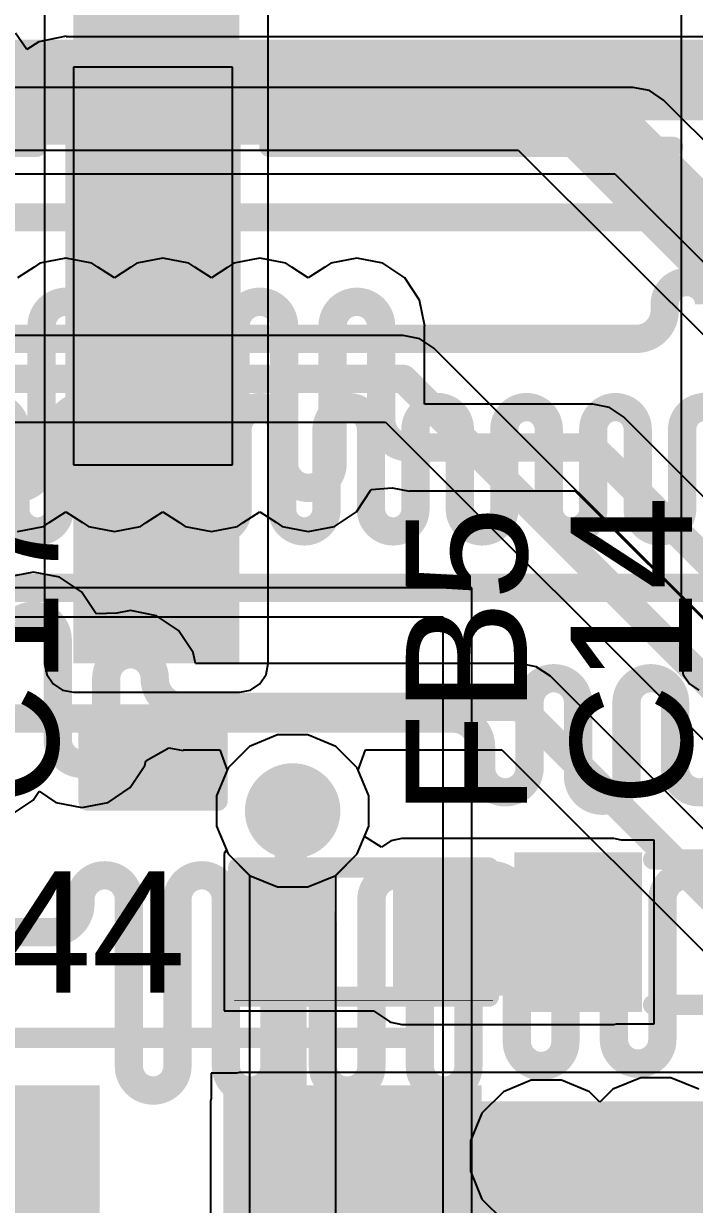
# Model space of a CAD drawing. Header units: inches. Extents: x -3 to 128, y -12 to 41.
# Drawn here: x 83.27 to 87.49, y 27.56 to 34.99 of the extents above; entities that cross this region are included whole.
import ezdxf

# ---------------------------------------------------------------- set-up
doc = ezdxf.new("R2010")
doc.units = ezdxf.units.IN
for name, color, linetype in [('Bottom Layer', 5, 'Continuous'), ('Layer 1', 16, 'Continuous'), ('Layer 2', 76, 'Continuous'), ('Top Layer', 1, 'Continuous'), ('Top Overlay', 2, 'Continuous'), ('Top Paste', 8, 'Continuous'), ('Top Solder', 216, 'Continuous'), ('Via Holes', 16, 'Continuous')]:
    doc.layers.add(name, color=color, linetype=linetype)
doc.styles.add('Arial', font='', dxfattribs={"height": 0.2})
doc.styles.get('Arial').set_extended_font_data('Arial')

msp = doc.modelspace()

# ---------------------------------------------------------------- hatches: boundary and pattern name
at = {"layer": 'Bottom Layer'}
h = msp.add_hatch(color=5, dxfattribs=at)
edge = h.paths.add_edge_path()
edge.add_arc((84.9623, 30.0347), 0.3, 0, 360)
h = msp.add_hatch(color=5, dxfattribs=at)
edge = h.paths.add_edge_path()
edge.add_arc((86.5573, 27.8638), 0.3, 0, 360)
h = msp.add_hatch(color=5, dxfattribs=at)
edge = h.paths.add_edge_path()
edge.add_arc((87.2452, 27.8787), 0.3, 0, 360)
at = {"layer": 'Layer 1'}
h = msp.add_hatch(color=16, dxfattribs=at)
edge = h.paths.add_edge_path()
edge.add_arc((84.9623, 30.0347), 0.3, 0, 360)
h = msp.add_hatch(color=16, dxfattribs=at)
edge = h.paths.add_edge_path()
edge.add_arc((86.5573, 27.8638), 0.3, 0, 360)
h = msp.add_hatch(color=16, dxfattribs=at)
edge = h.paths.add_edge_path()
edge.add_arc((87.2452, 27.8787), 0.3, 0, 360)
at = {"layer": 'Layer 2'}
h = msp.add_hatch(color=76, dxfattribs=at)
edge = h.paths.add_edge_path()
edge.add_arc((84.9623, 30.0347), 0.3, 0, 360)
h = msp.add_hatch(color=76, dxfattribs=at)
edge = h.paths.add_edge_path()
edge.add_arc((86.5573, 27.8638), 0.3, 0, 360)
h = msp.add_hatch(color=76, dxfattribs=at)
edge = h.paths.add_edge_path()
edge.add_arc((87.2452, 27.8787), 0.3, 0, 360)
at = {"layer": 'Top Layer'}
for points in [[(83.5847, 30.9624), (84.6281, 30.9624), (84.6281, 37.2119), (83.5847, 37.2119)], [(84.5847, 32.2119), (83.5847, 32.2119), (83.5847, 34.7119), (84.5847, 34.7119)], [(84.4022, 31.1277), (83.7672, 31.1277), (83.7672, 31.5849), (84.4022, 31.5849)], [(84.4022, 30.1879), (83.7672, 30.1879), (83.7672, 30.6451), (84.4022, 30.6451)], [(85.649, 28.8727), (86.9803, 28.8727), (86.9803, 29.6791), (85.649, 29.6791)], [(87.0565, 28.8727), (86.4565, 28.8727), (86.4565, 29.6727), (87.0565, 29.6727)], [(84.7092, 28.9552), (84.7092, 29.5902), (85.1664, 29.5902), (85.1664, 28.9552)], [(85.649, 28.9552), (85.649, 29.5902), (86.1062, 29.5902), (86.1062, 28.9552)], [(83.6481, 27.078), (82.2281, 27.078), (82.2281, 28.208), (83.6481, 28.208)], [(84.6281, 25.9089), (87.5847, 25.9089), (87.5847, 28.208), (84.6281, 28.208)], [(86.0481, 27.078), (84.6281, 27.078), (84.6281, 28.208), (86.0481, 28.208)], [(85.4058, 24.6188), (87.5847, 24.6188), (87.5847, 28.208), (85.4058, 28.208)]]:
    msp.add_hatch(color=1, dxfattribs=at).paths.add_polyline_path(points)
h = msp.add_hatch(color=1, dxfattribs=at)
edge = h.paths.add_edge_path()
edge.add_arc((84.9623, 30.0347), 0.3, 0, 360)
h = msp.add_hatch(color=1, dxfattribs=at)
edge = h.paths.add_edge_path()
edge.add_arc((86.5573, 27.8638), 0.3, 0, 360)
h = msp.add_hatch(color=1, dxfattribs=at)
edge = h.paths.add_edge_path()
edge.add_arc((87.2452, 27.8787), 0.3, 0, 360)
at = {"layer": 'Top Paste'}
for points in [[(84.4022, 31.1277), (83.7672, 31.1277), (83.7672, 31.5849), (84.4022, 31.5849)], [(84.4022, 30.1879), (83.7672, 30.1879), (83.7672, 30.6451), (84.4022, 30.6451)], [(87.0565, 28.8727), (86.4565, 28.8727), (86.4565, 29.6727), (87.0565, 29.6727)], [(84.7092, 28.9552), (84.7092, 29.5902), (85.1664, 29.5902), (85.1664, 28.9552)], [(85.649, 28.9552), (85.649, 29.5902), (86.1062, 29.5902), (86.1062, 28.9552)], [(83.6481, 27.078), (82.2281, 27.078), (82.2281, 28.208), (83.6481, 28.208)], [(86.0481, 27.078), (84.6281, 27.078), (84.6281, 28.208), (86.0481, 28.208)]]:
    msp.add_hatch(color=8, dxfattribs=at).paths.add_polyline_path(points)
at = {"layer": 'Top Solder'}
for points in [[(84.6355, 32.1611), (83.5339, 32.1611), (83.5339, 34.7627), (84.6355, 34.7627)], [(84.4622, 31.0677), (83.7072, 31.0677), (83.7072, 31.6449), (84.4622, 31.6449)], [(84.4622, 30.1279), (83.7072, 30.1279), (83.7072, 30.7051), (84.4622, 30.7051)], [(87.1581, 28.7711), (86.3549, 28.7711), (86.3549, 29.7743), (87.1581, 29.7743)], [(84.6542, 28.9002), (84.6542, 29.6452), (85.2214, 29.6452), (85.2214, 28.9002)], [(85.594, 28.9002), (85.594, 29.6452), (86.1612, 29.6452), (86.1612, 28.9002)], [(83.7497, 26.9764), (82.1265, 26.9764), (82.1265, 28.3096), (83.7497, 28.3096)], [(86.1497, 26.9764), (84.5265, 26.9764), (84.5265, 28.3096), (86.1497, 28.3096)]]:
    msp.add_hatch(color=216, dxfattribs=at).paths.add_polyline_path(points)
at = {"layer": 'Via Holes'}
h = msp.add_hatch(color=7, dxfattribs=at)
edge = h.paths.add_edge_path()
edge.add_arc((84.9623, 30.0347), 0.15, 0, 360)
h = msp.add_hatch(color=7, dxfattribs=at)
edge = h.paths.add_edge_path()
edge.add_arc((86.5573, 27.8638), 0.15, 0, 360)
h = msp.add_hatch(color=7, dxfattribs=at)
edge = h.paths.add_edge_path()
edge.add_arc((87.2452, 27.8787), 0.15, 0, 360)

# ---------------------------------------------------------------- linework, layer by layer
at = {"layer": 'Bottom Layer'}
for p, q in [((78.1072, 34.1919), (86.3801, 34.1919)), ((86.3801, 34.1919), (90.2758, 30.2962)), ((83.5368, 33.5122), (83.3733, 33.4796)), ((83.7004, 33.4796), (83.5368, 33.5122)), ((84.1464, 33.5122), (83.9829, 33.4796)), ((84.31, 33.4796), (84.1464, 33.5122)), ((84.756, 33.5122), (84.5925, 33.4796)), ((84.9196, 33.4796), (84.756, 33.5122)), ((85.3656, 33.5122), (85.2021, 33.4796)), ((85.5292, 33.4796), (85.3656, 33.5122)), ((83.3366, 33.4551), (83.232, 33.3887)), ((83.3733, 33.4796), (83.3366, 33.4551)), ((83.7371, 33.4551), (83.7004, 33.4796)), ((83.8416, 33.3887), (83.7371, 33.4551)), ((83.9462, 33.4551), (83.8416, 33.3887)), ((83.9829, 33.4796), (83.9462, 33.4551)), ((84.3467, 33.4551), (84.31, 33.4796)), ((84.4512, 33.3887), (84.3467, 33.4551)), ((84.5558, 33.4551), (84.4512, 33.3887)), ((84.5925, 33.4796), (84.5558, 33.4551)), ((84.9563, 33.4551), (84.9196, 33.4796)), ((85.0608, 33.3887), (84.9563, 33.4551)), ((85.1654, 33.4551), (85.0608, 33.3887)), ((85.2021, 33.4796), (85.1654, 33.4551)), ((85.6678, 33.387), (85.5292, 33.4796)), ((85.7604, 33.2484), (85.6678, 33.387)), ((85.793, 33.0849), (85.7604, 33.2484)), ((85.79, 32.5927), (85.79, 33.0849)), ((85.79, 33.0849), (85.793, 33.0849)), ((86.849, 32.5927), (85.79, 32.5927)), ((86.953, 32.572), (86.849, 32.5927)), ((87.0413, 32.513), (86.953, 32.572)), ((88.9211, 30.6331), (87.0413, 32.513)), ((85.363, 31.917), (85.4556, 32.0556)), ((85.4556, 32.0556), (85.5874, 32.0669)), ((85.5874, 32.0669), (85.6958, 32.0453)), ((85.6958, 32.0453), (85.6958, 32.0488)), ((85.6958, 32.0488), (86.7363, 32.0488)), ((86.7363, 32.0488), (88.4569, 30.3282)), ((83.4323, 31.8489), (83.5368, 31.9153)), ((83.5368, 31.9153), (83.6414, 31.8489)), ((84.0419, 31.8489), (84.1464, 31.9153)), ((84.1464, 31.9153), (84.251, 31.8489)), ((84.6515, 31.8489), (84.756, 31.9153)), ((84.756, 31.9153), (84.8606, 31.8489)), ((85.2244, 31.8244), (85.363, 31.917)), ((83.232, 31.7918), (83.3956, 31.8244)), ((83.3956, 31.8244), (83.4323, 31.8489)), ((83.6414, 31.8489), (83.6781, 31.8244)), ((83.6781, 31.8244), (83.8416, 31.7918)), ((83.8416, 31.7918), (84.0052, 31.8244)), ((84.0052, 31.8244), (84.0419, 31.8489)), ((84.251, 31.8489), (84.2877, 31.8244)), ((84.2877, 31.8244), (84.4512, 31.7918)), ((84.4512, 31.7918), (84.6148, 31.8244)), ((84.6148, 31.8244), (84.6515, 31.8489)), ((84.8606, 31.8489), (84.8973, 31.8244)), ((84.8973, 31.8244), (85.0608, 31.7918)), ((85.0608, 31.7918), (85.2244, 31.8244)), ((83.3334, 31.5373), (83.1699, 31.5047)), ((83.497, 31.5047), (83.3334, 31.5373)), ((83.6356, 31.4121), (83.497, 31.5047)), ((83.7282, 31.2735), (83.6356, 31.4121)), ((83.8568, 31.2781), (83.7282, 31.2735)), ((83.943, 31.2952), (83.8568, 31.2781)), ((84.1066, 31.2627), (83.943, 31.2952)), ((84.2452, 31.1701), (84.1066, 31.2627)), ((84.3378, 31.0314), (84.2452, 31.1701)), ((84.3516, 30.962), (84.3378, 31.0314)), ((86.3897, 30.962), (84.3516, 30.962)), ((86.4938, 30.9413), (86.3897, 30.962)), ((86.582, 30.8824), (86.4938, 30.9413)), ((88.1772, 29.2872), (86.582, 30.8824)), ((84.0387, 30.3489), (84.1848, 30.4323)), ((84.1848, 30.4323), (84.2732, 30.4147)), ((84.2732, 30.4147), (84.2732, 30.4182)), ((84.2732, 30.4182), (84.5041, 30.4182)), ((84.5041, 30.4182), (84.5513, 30.2912)), ((85.3733, 30.2912), (85.4205, 30.4182)), ((85.4205, 30.4182), (86.2771, 30.4182)), ((86.2771, 30.4182), (87.713, 28.9823)), ((83.9404, 30.1814), (84.033, 30.32)), ((84.033, 30.32), (84.0387, 30.3489)), ((84.5513, 30.2912), (84.4845, 30.1298)), ((85.4401, 30.1298), (85.3733, 30.2912)), ((83.3308, 30.1033), (83.3685, 30.1597)), ((83.3685, 30.1597), (83.4747, 30.0887)), ((83.8018, 30.0887), (83.9404, 30.1814)), ((83.1922, 30.0106), (83.3308, 30.1033)), ((83.4747, 30.0887), (83.6382, 30.0562)), ((83.6382, 30.0562), (83.8018, 30.0887)), ((84.4845, 30.1298), (84.4845, 29.9397)), ((85.4401, 29.9397), (85.4401, 30.1298)), ((84.4845, 29.9397), (84.5572, 29.7641)), ((85.3674, 29.7641), (85.4401, 29.9397)), ((84.5572, 29.7641), (84.6916, 29.6297)), ((85.2329, 29.6297), (85.3674, 29.7641)), ((84.6916, 29.6297), (84.8673, 29.5569)), ((85.0573, 29.5569), (85.2329, 29.6297)), ((84.8673, 29.5569), (85.0573, 29.5569)), ((86.4623, 28.3416), (86.2866, 28.2689)), ((86.6523, 28.3416), (86.4623, 28.3416)), ((86.8279, 28.2689), (86.6523, 28.3416)), ((87.1501, 28.3565), (86.9745, 28.2838)), ((87.3402, 28.3565), (87.1501, 28.3565)), ((87.5158, 28.2838), (87.3402, 28.3565)), ((86.2866, 28.2689), (86.1522, 28.1345)), ((86.8938, 28.203), (86.8279, 28.2689)), ((86.9745, 28.2838), (86.8938, 28.203)), ((86.1522, 28.1345), (86.0795, 27.9589)), ((86.0795, 27.9589), (86.0795, 27.7688)), ((86.0795, 27.7688), (86.1522, 27.5932)), ((86.1522, 27.5932), (86.2866, 27.4588))]:
    msp.add_line(p, q, dxfattribs=at)
for points, const_width in [([(76.0788, 34.6321), (86.5625, 34.6321)], 0.508), ([(86.5625, 34.6321), (98.5005, 34.6321)], 0.508), ([(86.5625, 34.6321), (90.7161, 30.4785)], 0.508), ([(83.3844, 32.2191), (83.3844, 33.0849)], 0.1778), ([(83.6892, 32.2191), (83.6892, 33.0849)], 0.1778), ([(83.994, 32.2191), (83.994, 33.0849)], 0.1778), ([(84.2988, 32.2191), (84.2988, 33.0849)], 0.1778), ([(84.6036, 32.2191), (84.6036, 33.0849)], 0.1778), ([(84.9084, 32.2191), (84.9084, 33.0849)], 0.1778), ([(85.2132, 32.2191), (85.2132, 33.0849)], 0.1778), ([(85.518, 32.4985), (85.518, 33.0849)], 0.1778), ([(85.6958, 32.3207), (86.0896, 32.3207)], 0.1778), ([(86.0896, 32.3207), (86.849, 32.3207)], 0.1778), ([(86.849, 32.3207), (88.7289, 30.4409)], 0.1778), ([(83.4858, 30.4835), (83.4858, 31.11)], 0.1778), ([(83.7906, 30.4835), (83.7906, 30.8679)], 0.1778), ([(84.0954, 30.8679), (84.0954, 30.8679)], 0.1778), ([(84.2732, 30.6901), (86.1887, 30.6901)], 0.1778), ([(86.1887, 30.6901), (86.3897, 30.6901)], 0.1778), ([(86.3897, 30.6901), (87.9849, 29.0949)], 0.1778)]:
    msp.add_lwpolyline(points, dxfattribs=dict(at, const_width=const_width))
for points, const_width in [([(86.4355, 34.6321, 1), (86.6895, 34.6321, 1)], 0.254), ([(86.4355, 34.6321, 1), (86.6895, 34.6321, 1)], 0.254), ([(86.4355, 34.6321, 1), (86.6895, 34.6321, 1)], 0.254), ([(83.34, 33.0849, 1), (83.4289, 33.0849, 1)], 0.0889), ([(83.34, 33.0849, 1), (83.4289, 33.0849, 1)], 0.0889), ([(83.6448, 33.0849, 1), (83.7337, 33.0849, 1)], 0.0889), ([(83.6448, 33.0849, 1), (83.7337, 33.0849, 1)], 0.0889), ([(83.9496, 33.0849, 1), (84.0385, 33.0849, 1)], 0.0889), ([(83.9496, 33.0849, 1), (84.0385, 33.0849, 1)], 0.0889), ([(84.2544, 33.0849, 1), (84.3433, 33.0849, 1)], 0.0889), ([(84.2544, 33.0849, 1), (84.3433, 33.0849, 1)], 0.0889), ([(84.5592, 33.0849, 1), (84.6481, 33.0849, 1)], 0.0889), ([(84.5592, 33.0849, 1), (84.6481, 33.0849, 1)], 0.0889), ([(84.864, 33.0849, 1), (84.9529, 33.0849, 1)], 0.0889), ([(84.864, 33.0849, 1), (84.9529, 33.0849, 1)], 0.0889), ([(85.1688, 33.0849, 1), (85.2577, 33.0849, 1)], 0.0889), ([(85.1688, 33.0849, 1), (85.2577, 33.0849, 1)], 0.0889), ([(85.4736, 33.0849, 1), (85.5625, 33.0849, 1)], 0.0889), ([(85.4736, 33.0849, 1), (85.5625, 33.0849, 1)], 0.0889), ([(85.4736, 32.4985, 1), (85.5625, 32.4985, 1)], 0.0889), ([(85.4736, 32.4985, 1), (85.5625, 32.4985, 1)], 0.0889), ([(85.6514, 32.3207, 1), (85.7403, 32.3207, 1)], 0.0889), ([(85.6514, 32.3207, 1), (85.7403, 32.3207, 1)], 0.0889), ([(86.0451, 32.3207, 1), (86.134, 32.3207, 1)], 0.0889), ([(86.0451, 32.3207, 1), (86.134, 32.3207, 1)], 0.0889), ([(86.8045, 32.3207, 1), (86.8934, 32.3207, 1)], 0.0889), ([(86.8045, 32.3207, 1), (86.8934, 32.3207, 1)], 0.0889), ([(83.34, 32.2191, 1), (83.4289, 32.2191, 1)], 0.0889), ([(83.34, 32.2191, 1), (83.4289, 32.2191, 1)], 0.0889), ([(83.6448, 32.2191, 1), (83.7337, 32.2191, 1)], 0.0889), ([(83.6448, 32.2191, 1), (83.7337, 32.2191, 1)], 0.0889), ([(83.9496, 32.2191, 1), (84.0385, 32.2191, 1)], 0.0889), ([(83.9496, 32.2191, 1), (84.0385, 32.2191, 1)], 0.0889), ([(84.2544, 32.2191, 1), (84.3433, 32.2191, 1)], 0.0889), ([(84.2544, 32.2191, 1), (84.3433, 32.2191, 1)], 0.0889), ([(84.5592, 32.2191, 1), (84.6481, 32.2191, 1)], 0.0889), ([(84.5592, 32.2191, 1), (84.6481, 32.2191, 1)], 0.0889), ([(84.864, 32.2191, 1), (84.9529, 32.2191, 1)], 0.0889), ([(84.864, 32.2191, 1), (84.9529, 32.2191, 1)], 0.0889), ([(85.1688, 32.2191, 1), (85.2577, 32.2191, 1)], 0.0889), ([(85.1688, 32.2191, 1), (85.2577, 32.2191, 1)], 0.0889), ([(83.4414, 31.11, 1), (83.5303, 31.11, 1)], 0.0889), ([(83.4414, 31.11, 1), (83.5303, 31.11, 1)], 0.0889), ([(83.7462, 30.8679, 1), (83.8351, 30.8679, 1)], 0.0889), ([(83.7462, 30.8679, 1), (83.8351, 30.8679, 1)], 0.0889), ([(84.051, 30.8679, 1), (84.1399, 30.8679, 1)], 0.0889), ([(84.051, 30.8679, 1), (84.1399, 30.8679, 1)], 0.0889), ([(84.051, 30.8679, 1), (84.1399, 30.8679, 1)], 0.0889), ([(84.051, 30.8679, 1), (84.1399, 30.8679, 1)], 0.0889), ([(84.2288, 30.6901, 1), (84.3177, 30.6901, 1)], 0.0889), ([(84.2288, 30.6901, 1), (84.3177, 30.6901, 1)], 0.0889), ([(86.1442, 30.6901, 1), (86.2331, 30.6901, 1)], 0.0889), ([(86.1442, 30.6901, 1), (86.2331, 30.6901, 1)], 0.0889), ([(86.3453, 30.6901, 1), (86.4342, 30.6901, 1)], 0.0889), ([(86.3453, 30.6901, 1), (86.4342, 30.6901, 1)], 0.0889), ([(83.4414, 30.4835, 1), (83.5303, 30.4835, 1)], 0.0889), ([(83.4414, 30.4835, 1), (83.5303, 30.4835, 1)], 0.0889), ([(83.7462, 30.4835, 1), (83.8351, 30.4835, 1)], 0.0889), ([(83.7462, 30.4835, 1), (83.8351, 30.4835, 1)], 0.0889)]:
    msp.add_lwpolyline(points, format="xyb", close=True, dxfattribs=dict(at, const_width=const_width))
at = {"layer": 'Bottom Layer', "const_width": 0.1778}
for points in [[(83.3844, 33.0849, -1), (83.6892, 33.0849)], [(83.994, 33.0849, -1), (84.2988, 33.0849)], [(84.6036, 33.0849, -1), (84.9084, 33.0849)], [(85.2132, 33.0849, -1), (85.518, 33.0849)], [(85.6958, 32.3207, -0.414214), (85.518, 32.4985)], [(83.3844, 32.2191, -1), (83.0796, 32.2191)], [(83.994, 32.2191, -1), (83.6892, 32.2191)], [(84.6036, 32.2191, -1), (84.2988, 32.2191)], [(85.2132, 32.2191, -1), (84.9084, 32.2191)], [(83.181, 31.11, -1), (83.4858, 31.11)], [(83.7906, 30.8679, -1), (84.0954, 30.8679)], [(84.2732, 30.6901, -0.414214), (84.0954, 30.8679)], [(83.7906, 30.4835, -1), (83.4858, 30.4835)]]:
    msp.add_lwpolyline(points, format="xyb", dxfattribs=at)
at = {"layer": 'Layer 1'}
for p, q in [((83.2913, 34.823), (83.2193, 34.9276)), ((83.5397, 34.9075), (83.3662, 34.873)), ((83.5397, 34.9041), (83.5397, 34.9075)), ((83.3662, 34.873), (83.2913, 34.823)), ((95.9651, 34.9041), (83.5397, 34.9041))]:
    msp.add_line(p, q, dxfattribs=at)
at = {"layer": 'Layer 1', "const_width": 0.1778}
for points in [[(83.3619, 34.4543, -0.414214), (83.5397, 34.6321)], [(83.3619, 34.4543, -1), (83.0571, 34.4543)], [(87.3006, 33.2218, -1), (87.58, 33.2218)], [(87.3006, 33.1816, -0.414214), (87.1228, 33.0038)], [(82.94, 32.435, -1), (83.2194, 32.435)], [(83.4988, 32.435, -1), (83.7782, 32.435)], [(84.0576, 32.435, -1), (84.337, 32.435)], [(84.6164, 32.435, -1), (84.8958, 32.435)], [(85.1752, 32.435, -1), (85.4546, 32.435)], [(85.734, 32.435, -1), (86.0134, 32.435)], [(86.2928, 32.435, -1), (86.5722, 32.435)], [(86.8516, 32.435, -1), (87.131, 32.435)], [(87.4104, 32.435, -1), (87.6898, 32.435)], [(83.4988, 31.9326, -1), (83.2194, 31.9326)], [(84.0576, 31.9326, -1), (83.7782, 31.9326)], [(84.6164, 31.9326, -1), (84.337, 31.9326)], [(85.1752, 31.9326, -1), (84.8958, 31.9326)], [(85.734, 31.9326, -1), (85.4546, 31.9326)], [(86.2928, 31.9326, -1), (86.0134, 31.9326)], [(86.8516, 31.9326, -1), (86.5722, 31.9326)], [(87.4104, 31.9326, -1), (87.131, 31.9326)], [(86.4513, 30.7172, -1), (86.7561, 30.7172)], [(87.0609, 30.7172, -1), (87.3657, 30.7172)], [(85.9687, 30.6156, -0.414214), (86.1465, 30.4378)], [(86.4513, 30.3041, -1), (86.1465, 30.3041)], [(87.6705, 30.3041, -1), (87.3657, 30.3041)], [(87.0609, 30.2512, -1), (86.7561, 30.2512)], [(83.6285, 29.4778, -1), (83.9333, 29.4778)], [(84.2381, 29.4778, -1), (84.5429, 29.4778)], [(85.4573, 29.4778, -1), (85.7621, 29.4778)], [(86.0669, 29.4778, -1), (86.3717, 29.4778)], [(86.6765, 29.4778, -1), (86.9813, 29.4778)], [(87.2861, 29.4778, -1), (87.5909, 29.4778)], [(83.6285, 29.4505, -0.414214), (83.4507, 29.2727)], [(84.8477, 29.3156, -1), (85.1525, 29.3156)], [(86.6765, 28.5829, -1), (86.3717, 28.5829)], [(87.2861, 28.5978, -1), (86.9813, 28.5978)], [(84.2381, 28.4283, -1), (83.9333, 28.4283)], [(84.8477, 28.4283, -1), (84.5429, 28.4283)], [(85.4573, 28.4283, -1), (85.1525, 28.4283)], [(86.0669, 28.4283, -1), (85.7621, 28.4283)]]:
    msp.add_lwpolyline(points, format="xyb", dxfattribs=at)
for points in [[(83.5397, 34.6321), (91.9847, 34.6321)], [(83.3619, 34.4543), (83.3619, 34.4543)], [(78.8308, 33.7685), (95.8589, 33.7685)], [(87.3006, 33.1816), (87.3006, 33.2218)], [(80.0175, 33.0038), (87.0339, 33.0038)], [(87.0339, 33.0038), (87.1228, 33.0038)], [(83.2194, 31.9326), (83.2194, 32.435)], [(83.4988, 31.9326), (83.4988, 32.435)], [(83.7782, 31.9326), (83.7782, 32.435)], [(84.0576, 31.9326), (84.0576, 32.435)], [(84.337, 31.9326), (84.337, 32.435)], [(84.6164, 31.9326), (84.6164, 32.435)], [(84.8958, 31.9326), (84.8958, 32.435)], [(85.1752, 31.9326), (85.1752, 32.435)], [(85.4546, 31.9326), (85.4546, 32.435)], [(85.734, 31.9326), (85.734, 32.435)], [(86.0134, 31.9326), (86.0134, 32.435)], [(86.2928, 31.9326), (86.2928, 32.435)], [(86.5722, 31.9326), (86.5722, 32.435)], [(86.8516, 31.9326), (86.8516, 32.435)], [(87.131, 31.9326), (87.131, 32.435)], [(87.4104, 31.9326), (87.4104, 32.435)], [(81.3644, 31.4373), (90.7185, 31.4373)], [(86.4513, 30.3041), (86.4513, 30.7172)], [(86.7561, 30.2512), (86.7561, 30.7172)], [(87.0609, 30.2512), (87.0609, 30.7172)], [(87.3657, 30.3041), (87.3657, 30.7172)], [(82.2144, 30.6156), (84.9653, 30.6156)], [(84.9653, 30.6156), (85.9687, 30.6156)], [(86.1465, 30.3041), (86.1465, 30.4378)], [(83.6285, 29.4505), (83.6285, 29.4778)], [(83.9333, 28.4283), (83.9333, 29.4778)], [(84.2381, 28.4283), (84.2381, 29.4778)], [(84.5429, 28.4283), (84.5429, 29.4778)], [(85.4573, 28.4283), (85.4573, 29.4778)], [(85.7621, 28.4283), (85.7621, 29.4778)], [(86.0669, 28.4283), (86.0669, 29.4778)], [(86.3717, 28.5829), (86.3717, 29.4778)], [(86.6765, 28.5829), (86.6765, 29.4778)], [(86.9813, 28.5978), (86.9813, 29.4778)], [(87.2861, 28.5978), (87.2861, 29.4778)], [(82.6609, 29.2727), (83.3618, 29.2727)], [(83.3618, 29.2727), (83.4507, 29.2727)], [(84.8477, 28.4283), (84.8477, 29.3156)], [(85.1525, 28.4283), (85.1525, 29.3156)]]:
    msp.add_lwpolyline(points, dxfattribs=at)
at = {"layer": 'Layer 1', "const_width": 0.0889}
for points in [[(83.4952, 34.6321, 1), (83.5841, 34.6321, 1)], [(83.4952, 34.6321, 1), (83.5841, 34.6321, 1)], [(83.3174, 34.4543, 1), (83.4063, 34.4543, 1)], [(83.3174, 34.4543, 1), (83.4063, 34.4543, 1)], [(83.3174, 34.4543, 1), (83.4063, 34.4543, 1)], [(83.3174, 34.4543, 1), (83.4063, 34.4543, 1)], [(87.2562, 33.2218, 1), (87.3451, 33.2218, 1)], [(87.2562, 33.2218, 1), (87.3451, 33.2218, 1)], [(87.2562, 33.1816, 1), (87.3451, 33.1816, 1)], [(87.2562, 33.1816, 1), (87.3451, 33.1816, 1)], [(86.9895, 33.0038, 1), (87.0784, 33.0038, 1)], [(86.9895, 33.0038, 1), (87.0784, 33.0038, 1)], [(87.0784, 33.0038, 1), (87.1673, 33.0038, 1)], [(87.0784, 33.0038, 1), (87.1673, 33.0038, 1)], [(83.1749, 32.435, 1), (83.2638, 32.435, 1)], [(83.1749, 32.435, 1), (83.2638, 32.435, 1)], [(83.4543, 32.435, 1), (83.5432, 32.435, 1)], [(83.4543, 32.435, 1), (83.5432, 32.435, 1)], [(83.7337, 32.435, 1), (83.8226, 32.435, 1)], [(83.7337, 32.435, 1), (83.8226, 32.435, 1)], [(84.0131, 32.435, 1), (84.102, 32.435, 1)], [(84.0131, 32.435, 1), (84.102, 32.435, 1)], [(84.2925, 32.435, 1), (84.3814, 32.435, 1)], [(84.2925, 32.435, 1), (84.3814, 32.435, 1)], [(84.5719, 32.435, 1), (84.6608, 32.435, 1)], [(84.5719, 32.435, 1), (84.6608, 32.435, 1)], [(84.8513, 32.435, 1), (84.9402, 32.435, 1)], [(84.8513, 32.435, 1), (84.9402, 32.435, 1)], [(85.1307, 32.435, 1), (85.2196, 32.435, 1)], [(85.1307, 32.435, 1), (85.2196, 32.435, 1)], [(85.4101, 32.435, 1), (85.499, 32.435, 1)], [(85.4101, 32.435, 1), (85.499, 32.435, 1)], [(85.6895, 32.435, 1), (85.7784, 32.435, 1)], [(85.6895, 32.435, 1), (85.7784, 32.435, 1)], [(85.9689, 32.435, 1), (86.0578, 32.435, 1)], [(85.9689, 32.435, 1), (86.0578, 32.435, 1)], [(86.2483, 32.435, 1), (86.3372, 32.435, 1)], [(86.2483, 32.435, 1), (86.3372, 32.435, 1)], [(86.5277, 32.435, 1), (86.6166, 32.435, 1)], [(86.5277, 32.435, 1), (86.6166, 32.435, 1)], [(86.8071, 32.435, 1), (86.896, 32.435, 1)], [(86.8071, 32.435, 1), (86.896, 32.435, 1)], [(87.0865, 32.435, 1), (87.1754, 32.435, 1)], [(87.0865, 32.435, 1), (87.1754, 32.435, 1)], [(87.3659, 32.435, 1), (87.4548, 32.435, 1)], [(87.3659, 32.435, 1), (87.4548, 32.435, 1)], [(83.1749, 31.9326, 1), (83.2638, 31.9326, 1)], [(83.1749, 31.9326, 1), (83.2638, 31.9326, 1)], [(83.4543, 31.9326, 1), (83.5432, 31.9326, 1)], [(83.4543, 31.9326, 1), (83.5432, 31.9326, 1)], [(83.7337, 31.9326, 1), (83.8226, 31.9326, 1)], [(83.7337, 31.9326, 1), (83.8226, 31.9326, 1)], [(84.0131, 31.9326, 1), (84.102, 31.9326, 1)], [(84.0131, 31.9326, 1), (84.102, 31.9326, 1)], [(84.2925, 31.9326, 1), (84.3814, 31.9326, 1)], [(84.2925, 31.9326, 1), (84.3814, 31.9326, 1)], [(84.5719, 31.9326, 1), (84.6608, 31.9326, 1)], [(84.5719, 31.9326, 1), (84.6608, 31.9326, 1)], [(84.8513, 31.9326, 1), (84.9402, 31.9326, 1)], [(84.8513, 31.9326, 1), (84.9402, 31.9326, 1)], [(85.1307, 31.9326, 1), (85.2196, 31.9326, 1)], [(85.1307, 31.9326, 1), (85.2196, 31.9326, 1)], [(85.4101, 31.9326, 1), (85.499, 31.9326, 1)], [(85.4101, 31.9326, 1), (85.499, 31.9326, 1)], [(85.6895, 31.9326, 1), (85.7784, 31.9326, 1)], [(85.6895, 31.9326, 1), (85.7784, 31.9326, 1)], [(85.9689, 31.9326, 1), (86.0578, 31.9326, 1)], [(85.9689, 31.9326, 1), (86.0578, 31.9326, 1)], [(86.2483, 31.9326, 1), (86.3372, 31.9326, 1)], [(86.2483, 31.9326, 1), (86.3372, 31.9326, 1)], [(86.5277, 31.9326, 1), (86.6166, 31.9326, 1)], [(86.5277, 31.9326, 1), (86.6166, 31.9326, 1)], [(86.8071, 31.9326, 1), (86.896, 31.9326, 1)], [(86.8071, 31.9326, 1), (86.896, 31.9326, 1)], [(87.0865, 31.9326, 1), (87.1754, 31.9326, 1)], [(87.0865, 31.9326, 1), (87.1754, 31.9326, 1)], [(87.3659, 31.9326, 1), (87.4548, 31.9326, 1)], [(87.3659, 31.9326, 1), (87.4548, 31.9326, 1)], [(86.4068, 30.7172, 1), (86.4957, 30.7172, 1)], [(86.4068, 30.7172, 1), (86.4957, 30.7172, 1)], [(86.7116, 30.7172, 1), (86.8005, 30.7172, 1)], [(86.7116, 30.7172, 1), (86.8005, 30.7172, 1)], [(87.0164, 30.7172, 1), (87.1053, 30.7172, 1)], [(87.0164, 30.7172, 1), (87.1053, 30.7172, 1)], [(87.3212, 30.7172, 1), (87.4101, 30.7172, 1)], [(87.3212, 30.7172, 1), (87.4101, 30.7172, 1)], [(84.9209, 30.6156, 1), (85.0098, 30.6156, 1)], [(84.9209, 30.6156, 1), (85.0098, 30.6156, 1)], [(85.9242, 30.6156, 1), (86.0131, 30.6156, 1)], [(85.9242, 30.6156, 1), (86.0131, 30.6156, 1)], [(86.102, 30.4378, 1), (86.1909, 30.4378, 1)], [(86.102, 30.4378, 1), (86.1909, 30.4378, 1)], [(86.102, 30.3041, 1), (86.1909, 30.3041, 1)], [(86.102, 30.3041, 1), (86.1909, 30.3041, 1)], [(86.4068, 30.3041, 1), (86.4957, 30.3041, 1)], [(86.4068, 30.3041, 1), (86.4957, 30.3041, 1)], [(87.3212, 30.3041, 1), (87.4101, 30.3041, 1)], [(87.3212, 30.3041, 1), (87.4101, 30.3041, 1)], [(86.7116, 30.2512, 1), (86.8005, 30.2512, 1)], [(86.7116, 30.2512, 1), (86.8005, 30.2512, 1)], [(87.0164, 30.2512, 1), (87.1053, 30.2512, 1)], [(87.0164, 30.2512, 1), (87.1053, 30.2512, 1)], [(83.5841, 29.4778, 1), (83.673, 29.4778, 1)], [(83.5841, 29.4778, 1), (83.673, 29.4778, 1)], [(83.8889, 29.4778, 1), (83.9778, 29.4778, 1)], [(83.8889, 29.4778, 1), (83.9778, 29.4778, 1)], [(84.1937, 29.4778, 1), (84.2826, 29.4778, 1)], [(84.1937, 29.4778, 1), (84.2826, 29.4778, 1)], [(84.4985, 29.4778, 1), (84.5874, 29.4778, 1)], [(84.4985, 29.4778, 1), (84.5874, 29.4778, 1)], [(85.4129, 29.4778, 1), (85.5018, 29.4778, 1)], [(85.4129, 29.4778, 1), (85.5018, 29.4778, 1)], [(85.7177, 29.4778, 1), (85.8066, 29.4778, 1)], [(85.7177, 29.4778, 1), (85.8066, 29.4778, 1)], [(86.0225, 29.4778, 1), (86.1114, 29.4778, 1)], [(86.0225, 29.4778, 1), (86.1114, 29.4778, 1)], [(86.3273, 29.4778, 1), (86.4162, 29.4778, 1)], [(86.3273, 29.4778, 1), (86.4162, 29.4778, 1)], [(86.6321, 29.4778, 1), (86.721, 29.4778, 1)], [(86.6321, 29.4778, 1), (86.721, 29.4778, 1)], [(86.9369, 29.4778, 1), (87.0258, 29.4778, 1)], [(86.9369, 29.4778, 1), (87.0258, 29.4778, 1)], [(87.2417, 29.4778, 1), (87.3306, 29.4778, 1)], [(87.2417, 29.4778, 1), (87.3306, 29.4778, 1)], [(83.5841, 29.4505, 1), (83.673, 29.4505, 1)], [(83.5841, 29.4505, 1), (83.673, 29.4505, 1)], [(83.3174, 29.2727, 1), (83.4063, 29.2727, 1)], [(83.3174, 29.2727, 1), (83.4063, 29.2727, 1)], [(83.4063, 29.2727, 1), (83.4952, 29.2727, 1)], [(83.4063, 29.2727, 1), (83.4952, 29.2727, 1)], [(84.8033, 29.3156, 1), (84.8922, 29.3156, 1)], [(84.8033, 29.3156, 1), (84.8922, 29.3156, 1)], [(85.1081, 29.3156, 1), (85.197, 29.3156, 1)], [(85.1081, 29.3156, 1), (85.197, 29.3156, 1)], [(86.3273, 28.5829, 1), (86.4162, 28.5829, 1)], [(86.3273, 28.5829, 1), (86.4162, 28.5829, 1)], [(86.6321, 28.5829, 1), (86.721, 28.5829, 1)], [(86.6321, 28.5829, 1), (86.721, 28.5829, 1)], [(86.9369, 28.5978, 1), (87.0258, 28.5978, 1)], [(86.9369, 28.5978, 1), (87.0258, 28.5978, 1)], [(87.2417, 28.5978, 1), (87.3306, 28.5978, 1)], [(87.2417, 28.5978, 1), (87.3306, 28.5978, 1)], [(83.8889, 28.4283, 1), (83.9778, 28.4283, 1)], [(83.8889, 28.4283, 1), (83.9778, 28.4283, 1)], [(84.1937, 28.4283, 1), (84.2826, 28.4283, 1)], [(84.1937, 28.4283, 1), (84.2826, 28.4283, 1)], [(84.4985, 28.4283, 1), (84.5874, 28.4283, 1)], [(84.4985, 28.4283, 1), (84.5874, 28.4283, 1)], [(84.8033, 28.4283, 1), (84.8922, 28.4283, 1)], [(84.8033, 28.4283, 1), (84.8922, 28.4283, 1)], [(85.1081, 28.4283, 1), (85.197, 28.4283, 1)], [(85.1081, 28.4283, 1), (85.197, 28.4283, 1)], [(85.4129, 28.4283, 1), (85.5018, 28.4283, 1)], [(85.4129, 28.4283, 1), (85.5018, 28.4283, 1)], [(85.7177, 28.4283, 1), (85.8066, 28.4283, 1)], [(85.7177, 28.4283, 1), (85.8066, 28.4283, 1)], [(86.0225, 28.4283, 1), (86.1114, 28.4283, 1)], [(86.0225, 28.4283, 1), (86.1114, 28.4283, 1)]]:
    msp.add_lwpolyline(points, format="xyb", close=True, dxfattribs=at)
at = {"layer": 'Layer 2'}
for p, q in [((87.1005, 34.5858), (73.8807, 34.5858)), ((87.2046, 34.5651), (87.1005, 34.5858)), ((87.2928, 34.5062), (87.2046, 34.5651)), ((95.1356, 26.6634), (87.2928, 34.5062)), ((78.2434, 34.042), (86.9879, 34.042)), ((86.9879, 34.042), (91.7481, 29.2818)), ((85.6578, 33.0245), (72.3109, 33.0245)), ((85.7618, 33.0038), (85.6578, 33.0245)), ((85.85, 32.9448), (85.7618, 33.0038)), ((92.4333, 26.3615), (85.85, 32.9448)), ((72.1982, 32.4806), (85.5451, 32.4806)), ((85.5451, 32.4806), (92.1284, 25.8973)), ((86.088, 31.4373), (70.7927, 31.4373)), ((86.088, 24.0881), (86.088, 31.4373)), ((70.7927, 31.256), (85.9068, 31.256)), ((85.9068, 31.256), (85.9068, 24.0881)), ((84.8673, 30.5125), (84.6916, 30.4398)), ((85.0573, 30.5125), (84.8673, 30.5125)), ((85.2329, 30.4398), (85.0573, 30.5125)), ((84.6916, 30.4398), (84.5572, 30.3054)), ((85.3674, 30.3054), (85.2329, 30.4398)), ((84.5572, 30.3054), (84.4845, 30.1298)), ((85.4401, 30.1298), (85.3674, 30.3054)), ((84.4845, 30.1298), (84.4845, 29.9397)), ((85.4401, 29.9397), (85.4401, 30.1298)), ((84.4845, 29.9397), (84.5572, 29.7641)), ((85.3674, 29.7641), (85.4401, 29.9397)), ((84.5572, 29.7641), (84.6904, 29.631)), ((85.2342, 29.631), (85.3674, 29.7641)), ((84.6904, 29.631), (84.6904, 26.7628)), ((85.2342, 26.6502), (85.2342, 29.631))]:
    msp.add_line(p, q, dxfattribs=at)
at = {"layer": 'Layer 2', "const_width": 0.1778}
for points in [[(73.4769, 34.3139), (87.1005, 34.3139)], [(87.1005, 34.3139), (95.1539, 26.2605)], [(75.7803, 32.7525), (85.6578, 32.7525)], [(85.6578, 32.7525), (92.3207, 26.0896)], [(84.9623, 26.6502), (84.9623, 30.0347)]]:
    msp.add_lwpolyline(points, dxfattribs=at)
at = {"layer": 'Layer 2', "const_width": 0.0889}
for points in [[(87.0561, 34.3139, 1), (87.145, 34.3139, 1)], [(87.0561, 34.3139, 1), (87.145, 34.3139, 1)], [(85.6133, 32.7525, 1), (85.7022, 32.7525, 1)], [(85.6133, 32.7525, 1), (85.7022, 32.7525, 1)], [(84.9178, 30.0347, 1), (85.0067, 30.0347, 1)]]:
    msp.add_lwpolyline(points, format="xyb", close=True, dxfattribs=at)
at = {"layer": 'Top Layer'}
for p, q in [((83.4034, 37.2119), (83.4034, 30.9624)), ((84.8094, 30.9624), (84.8094, 37.2119)), ((87.4034, 37.2119), (87.4034, 30.9624)), ((83.4034, 30.9624), (83.4172, 30.893)), ((84.7956, 30.893), (84.8094, 30.9624)), ((87.4034, 30.9624), (87.4172, 30.893)), ((83.4172, 30.893), (83.4565, 30.8342)), ((83.4565, 30.8342), (83.5153, 30.7949)), ((84.6975, 30.7949), (84.7563, 30.8342)), ((84.7563, 30.8342), (84.7956, 30.893)), ((87.4172, 30.893), (87.4565, 30.8342)), ((87.4565, 30.8342), (87.5153, 30.7949)), ((83.5153, 30.7949), (83.5847, 30.7811)), ((83.5847, 30.7811), (84.6281, 30.7811)), ((84.6281, 30.7811), (84.6975, 30.7949)), ((84.8673, 30.5125), (84.6916, 30.4398)), ((85.0573, 30.5125), (84.8673, 30.5125)), ((85.2329, 30.4398), (85.0573, 30.5125)), ((84.6916, 30.4398), (84.5572, 30.3054)), ((85.3674, 30.3054), (85.2329, 30.4398)), ((84.5572, 30.3054), (84.4845, 30.1298)), ((85.4401, 30.1298), (85.3674, 30.3054)), ((84.4845, 30.1298), (84.4845, 29.9397)), ((85.4401, 29.9397), (85.4401, 30.1298)), ((84.4845, 29.9397), (84.5464, 29.7904)), ((85.4133, 29.8749), (85.4401, 29.9397)), ((85.5208, 29.8073), (85.4133, 29.8749)), ((85.649, 29.8604), (85.5797, 29.8466)), ((86.9803, 29.8604), (85.649, 29.8604)), ((87.03, 29.8505), (86.9803, 29.8604)), ((84.5464, 29.7904), (84.5314, 29.768)), ((85.5797, 29.8466), (85.5208, 29.8073)), ((87.2343, 29.8505), (87.03, 29.8505)), ((87.2343, 28.6949), (87.2343, 29.8505)), ((84.5314, 29.768), (84.5314, 29.768)), ((84.5314, 29.768), (84.5314, 28.7774)), ((84.5314, 28.7774), (85.3442, 28.7774)), ((85.3442, 28.7774), (85.3442, 28.7774)), ((85.3442, 28.7774), (85.4712, 28.7774)), ((85.4712, 28.7774), (85.4712, 28.7774)), ((85.4712, 28.7774), (85.5708, 28.7112)), ((85.5708, 28.7112), (85.5797, 28.7053)), ((85.5797, 28.7053), (85.649, 28.6915)), ((85.649, 28.6915), (86.9803, 28.6915)), ((86.9803, 28.6915), (86.9978, 28.6949)), ((86.9978, 28.6949), (87.2343, 28.6949)), ((84.6106, 28.3858), (84.4503, 28.3858)), ((84.4503, 28.3858), (84.4503, 28.2255)), ((84.6281, 28.3893), (84.6106, 28.3858)), ((87.5847, 28.3893), (84.6281, 28.3893)), ((84.4503, 28.2255), (84.4468, 28.208)), ((84.4468, 28.208), (84.4468, 25.9089))]:
    msp.add_line(p, q, dxfattribs=at)
at = {"layer": 'Top Layer', "const_width": 0.1778}
for points in [[(84.9378, 30.0103), (84.9623, 30.0347)], [(84.9378, 29.2727), (84.9378, 30.0103)]]:
    msp.add_lwpolyline(points, dxfattribs=at)
at = {"layer": 'Top Layer', "const_width": 0.0889}
for points in [[(84.8934, 30.0103, 1), (84.9823, 30.0103, 1)], [(84.8934, 30.0103, 1), (84.9823, 30.0103, 1)], [(84.9178, 30.0347, 1), (85.0067, 30.0347, 1)], [(84.8934, 29.2727, 1), (84.9823, 29.2727, 1)]]:
    msp.add_lwpolyline(points, format="xyb", close=True, dxfattribs=at)
at = {"layer": 'Top Overlay'}
for points, const_width in [([(82.8158, 34.2119), (83.3535, 34.2119)], 0.127), ([(84.8158, 34.2119), (87.3535, 34.2119)], 0.127), ([(83.6783, 31.1658), (83.6783, 31.6738)], 0.127), ([(83.6783, 31.6738), (84.4911, 31.6738)], 0.127), ([(84.4911, 31.1658), (84.4911, 31.6738)], 0.127), ([(83.6783, 30.099), (83.6783, 30.607)], 0.127), ([(84.4911, 30.099), (84.4911, 30.607)], 0.127), ([(83.6783, 30.099), (84.4911, 30.099)], 0.127), ([(87.2279, 29.7299), (87.6597, 29.7299)], 0.127), ([(84.6203, 29.6791), (86.1951, 29.6791)], 0.127), ([(84.6203, 28.8663), (84.6203, 29.6791)], 0.127), ([(86.1951, 28.8663), (86.1951, 29.6791)], 0.127), ([(84.6203, 28.8663), (86.1951, 28.8663)], 0.127), ([(84.5949, 28.8409), (86.2205, 28.8409)], 0.00323), ([(87.2279, 28.8155), (87.6597, 28.8155)], 0.127), ([(82.5125, 28.6082), (85.7637, 28.6082)], 0.127), ([(85.7637, 28.405), (85.7637, 28.6082)], 0.127), ([(86.5573, 27.3176), (86.5573, 27.9176)], 0.2), ([(86.2573, 27.6176), (86.8573, 27.6176)], 0.2)]:
    msp.add_lwpolyline(points, dxfattribs=dict(at, const_width=const_width))
for points, const_width in [([(83.3218, 34.2119, 1), (83.3853, 34.2119, 1)], 0.0635), ([(84.7841, 34.2119, 1), (84.8476, 34.2119, 1)], 0.0635), ([(87.3218, 34.2119, 1), (87.3853, 34.2119, 1)], 0.0635), ([(83.6465, 31.6738, 1), (83.71, 31.6738, 1)], 0.0635), ([(83.6465, 31.6738, 1), (83.71, 31.6738, 1)], 0.0635), ([(84.4593, 31.6738, 1), (84.5228, 31.6738, 1)], 0.0635), ([(84.4593, 31.6738, 1), (84.5228, 31.6738, 1)], 0.0635), ([(83.6465, 31.1658, 1), (83.71, 31.1658, 1)], 0.0635), ([(84.4593, 31.1658, 1), (84.5228, 31.1658, 1)], 0.0635), ([(83.6465, 30.607, 1), (83.71, 30.607, 1)], 0.0635), ([(84.4593, 30.607, 1), (84.5228, 30.607, 1)], 0.0635), ([(83.6465, 30.099, 1), (83.71, 30.099, 1)], 0.0635), ([(83.6465, 30.099, 1), (83.71, 30.099, 1)], 0.0635), ([(84.4593, 30.099, 1), (84.5228, 30.099, 1)], 0.0635), ([(84.4593, 30.099, 1), (84.5228, 30.099, 1)], 0.0635), ([(87.1961, 29.7299, 1), (87.2596, 29.7299, 1)], 0.0635), ([(84.5886, 29.6791, 1), (84.6521, 29.6791, 1)], 0.0635), ([(84.5886, 29.6791, 1), (84.6521, 29.6791, 1)], 0.0635), ([(86.1634, 29.6791, 1), (86.2269, 29.6791, 1)], 0.0635), ([(86.1634, 29.6791, 1), (86.2269, 29.6791, 1)], 0.0635), ([(84.5886, 28.8663, 1), (84.6521, 28.8663, 1)], 0.0635), ([(84.5886, 28.8663, 1), (84.6521, 28.8663, 1)], 0.0635), ([(86.1634, 28.8663, 1), (86.2269, 28.8663, 1)], 0.0635), ([(86.1634, 28.8663, 1), (86.2269, 28.8663, 1)], 0.0635), ([(84.5941, 28.8409, 1), (84.5957, 28.8409, 1)], 0.00161), ([(86.2197, 28.8409, 1), (86.2213, 28.8409, 1)], 0.00161), ([(87.1961, 28.8155, 1), (87.2596, 28.8155, 1)], 0.0635), ([(85.7319, 28.6082, 1), (85.7954, 28.6082, 1)], 0.0635), ([(85.7319, 28.6082, 1), (85.7954, 28.6082, 1)], 0.0635), ([(85.7319, 28.405, 1), (85.7954, 28.405, 1)], 0.0635), ([(86.5073, 27.9176, 1), (86.6073, 27.9176, 1)], 0.1), ([(86.2073, 27.6176, 1), (86.3073, 27.6176, 1)], 0.1), ([(86.8073, 27.6176, 1), (86.9073, 27.6176, 1)], 0.1)]:
    msp.add_lwpolyline(points, format="xyb", close=True, dxfattribs=dict(at, const_width=const_width))
at = {"layer": 'Top Paste'}
for p, q in [((83.5847, 34.7119), (83.5847, 34.7119)), ((83.5847, 34.7119), (83.5847, 32.212)), ((84.5847, 34.7119), (83.5847, 34.7119)), ((84.5847, 32.212), (84.5847, 34.7119)), ((83.5847, 32.212), (84.5847, 32.212))]:
    msp.add_line(p, q, dxfattribs=at)

# ---------------------------------------------------------------- texts
at = {"layer": 'Top Overlay', "style": 'Arial'}
for s, p in [('C17', (83.489, 30.062)), ('C14', (87.4724, 30.062)), ('FB5', (86.4354, 29.9985))]:
    msp.add_text(s, height=0.762, rotation=90, dxfattribs=at).set_placement(p)
msp.add_text('R44', height=0.762, dxfattribs=at).set_placement((82.3379, 28.8919))

doc.saveas('drawing.dxf')
